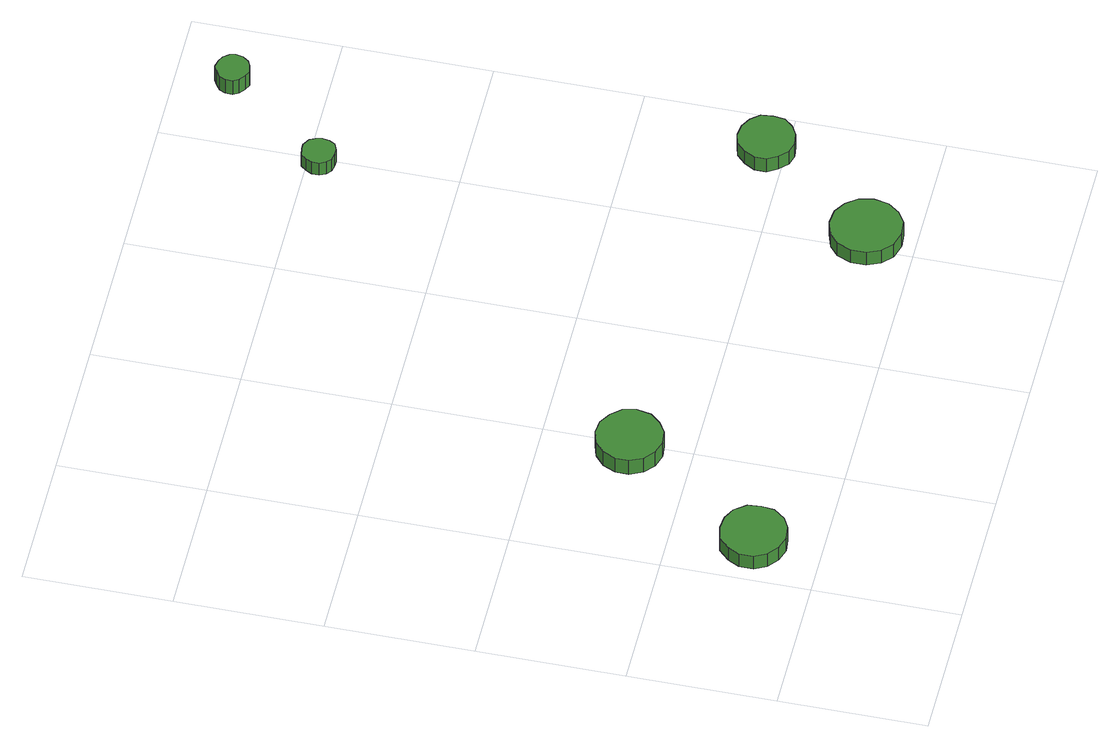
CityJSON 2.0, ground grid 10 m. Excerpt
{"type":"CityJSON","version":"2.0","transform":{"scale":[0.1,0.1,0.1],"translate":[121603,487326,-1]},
"CityObjects":{
"tree1":{"type":"SolitaryVegetationObject","attributes":{"function":"something"},"geometry":[{"type":"MultiSurface","lod":"1","boundaries":[[[0,1,2,3,4,5,6,7,8,9,10,11,12,13,14]],[[15,16,17,18,19,20,21,22,23,24,25,26,27,28,29]],[[0,29,28,1]],[[1,28,27,2]],[[2,27,26,3]],[[3,26,25,4]],[[4,25,24,5]],[[5,24,23,6]],[[6,23,22,7]],[[7,22,21,8]],[[8,21,20,9]],[[9,20,19,10]],[[10,19,18,11]],[[11,18,17,12]],[[12,17,16,13]],[[13,16,15,14]],[[14,15,29,0]]]}]},
"tree2":{"type":"SolitaryVegetationObject","attributes":{"function":"something"},"geometry":[{"type":"MultiSurface","lod":"1","boundaries":[[[30,31,32,33,34,35,36,37,38,39,40,41,42,43,44]],[[45,46,47,48,49,50,51,52,53,54,55,56,57,58,59]],[[30,59,58,31]],[[31,58,57,32]],[[32,57,56,33]],[[33,56,55,34]],[[34,55,54,35]],[[35,54,53,36]],[[36,53,52,37]],[[37,52,51,38]],[[38,51,50,39]],[[39,50,49,40]],[[40,49,48,41]],[[41,48,47,42]],[[42,47,46,43]],[[43,46,45,44]],[[44,45,59,30]]]}]},
"tree3":{"type":"SolitaryVegetationObject","attributes":{"function":"something"},"geometry":[{"type":"MultiSurface","lod":"1","boundaries":[[[60,61,62,63,64,65,66,67,68,69,70,71,72,73,74]],[[75,76,77,78,79,80,81,82,83,84,85,86,87,88,89]],[[60,89,88,61]],[[61,88,87,62]],[[62,87,86,63]],[[63,86,85,64]],[[64,85,84,65]],[[65,84,83,66]],[[66,83,82,67]],[[67,82,81,68]],[[68,81,80,69]],[[69,80,79,70]],[[70,79,78,71]],[[71,78,77,72]],[[72,77,76,73]],[[73,76,75,74]],[[74,75,89,60]]]}]},
"tree4":{"type":"SolitaryVegetationObject","attributes":{"function":"something"},"geometry":[{"type":"MultiSurface","lod":"1","boundaries":[[[90,91,92,93,94,95,96,97,98,99,100,101,102,103,104]],[[105,106,107,108,109,110,111,112,113,114,115,116,117,118,119]],[[90,119,118,91]],[[91,118,117,92]],[[92,117,116,93]],[[93,116,115,94]],[[94,115,114,95]],[[95,114,113,96]],[[96,113,112,97]],[[97,112,111,98]],[[98,111,110,99]],[[99,110,109,100]],[[100,109,108,101]],[[101,108,107,102]],[[102,107,106,103]],[[103,106,105,104]],[[104,105,119,90]]]}]},
"tree5":{"type":"SolitaryVegetationObject","attributes":{"function":"something"},"geometry":[{"type":"MultiSurface","lod":"1","boundaries":[[[120,121,122,123,124,125,126,127,128,129,130,131,132,133,134]],[[135,136,137,138,139,140,141,142,143,144,145,146,147,148,149]],[[120,149,148,121]],[[121,148,147,122]],[[122,147,146,123]],[[123,146,145,124]],[[124,145,144,125]],[[125,144,143,126]],[[126,143,142,127]],[[127,142,141,128]],[[128,141,140,129]],[[129,140,139,130]],[[130,139,138,131]],[[131,138,137,132]],[[132,137,136,133]],[[133,136,135,134]],[[134,135,149,120]]]}]},
"tree6":{"type":"SolitaryVegetationObject","attributes":{"function":"something"},"geometry":[{"type":"MultiSurface","lod":"1","boundaries":[[[150,151,152,153,154,155,156,157,158,159,160,161,162,163,164]],[[165,166,167,168,169,170,171,172,173,174,175,176,177,178,179]],[[150,179,178,151]],[[151,178,177,152]],[[152,177,176,153]],[[153,176,175,154]],[[154,175,174,155]],[[155,174,173,156]],[[156,173,172,157]],[[157,172,171,158]],[[158,171,170,159]],[[159,170,169,160]],[[160,169,168,161]],[[161,168,167,162]],[[162,167,166,163]],[[163,166,165,164]],[[164,165,179,150]]]}]}
},
"vertices":[
[49,44,24],[48,53,24],[42,61,24],[34,65,24],[25,66,24],[16,64,24],[9,57,24],[5,49,24],[5,39,24],[9,31,24],[16,25,24],[25,22,24],[34,23,24],[42,27,24],[48,35,24],[48,35,12],[42,27,12],[34,23,12],[25,22,12],[16,25,12],[9,31,12],[5,39,12],[5,49,12],[9,57,12],[16,64,12],[25,66,12],[34,65,12],[42,61,12],[48,53,12],[49,44,12],
[118,142,20],[116,151,20],[110,158,20],[102,163,20],[93,164,20],[84,161,20],[77,155,20],[73,146,20],[73,137,20],[77,128,20],[84,122,20],[93,119,20],[102,120,20],[110,125,20],[116,132,20],[116,132,7],[110,125,7],[102,120,7],[93,119,7],[84,122,7],[77,128,7],[73,137,7],[73,146,7],[77,155,7],[84,161,7],[93,164,7],[102,163,7],[110,158,7],[116,151,7],[118,142,7],
[334,33,18],[332,43,18],[326,51,18],[318,56,18],[308,57,18],[298,54,18],[291,48,18],[287,38,18],[287,28,18],[291,19,18],[298,12,18],[308,9,18],[318,10,18],[326,15,18],[332,23,18],[332,23,6],[326,15,6],[318,10,6],[308,9,6],[298,12,6],[291,19,6],[287,28,6],[287,38,6],[291,48,6],[298,54,6],[308,57,6],[318,56,6],[326,51,6],[332,43,6],[334,33,6],
[391,113,18],[390,121,18],[385,127,18],[378,131,18],[370,132,18],[363,130,18],[357,124,18],[353,117,18],[353,109,18],[357,102,18],[363,96,18],[370,94,18],[378,95,18],[385,99,18],[390,105,18],[390,105,6],[385,99,6],[378,95,6],[370,94,6],[363,96,6],[357,102,6],[353,109,6],[353,117,6],[357,124,6],[363,130,6],[370,132,6],[378,131,6],[385,127,6],[390,121,6],[391,113,6],
[308,393,18],[307,397,18],[305,401,18],[300,404,18],[296,404,18],[291,403,18],[288,399,18],[286,395,18],[286,390,18],[288,386,18],[291,383,18],[296,382,18],[300,382,18],[305,384,18],[307,388,18],[307,388,7],[305,384,7],[300,382,7],[296,382,7],[291,383,7],[288,386,7],[286,390,7],[286,395,7],[288,399,7],[291,403,7],[296,404,7],[300,404,7],[305,401,7],[307,397,7],[308,393,7],
[365,463,21],[364,467,21],[361,471,21],[357,473,21],[352,474,21],[348,472,21],[344,469,21],[342,465,21],[342,460,21],[344,456,21],[348,453,21],[352,451,21],[357,452,21],[361,454,21],[364,458,21],[364,458,8],[361,454,8],[357,452,8],[352,451,8],[348,453,8],[344,456,8],[342,460,8],[342,465,8],[344,469,8],[348,472,8],[352,474,8],[357,473,8],[361,471,8],[364,467,8],[365,463,8]
]}
